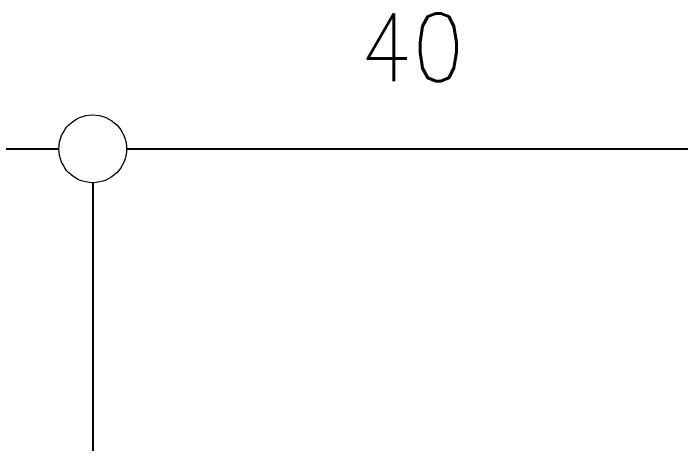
# Model space of a CAD drawing. Header units: inches. Extents: x 47316 to 59086, y 3141 to 11743.
# Drawn here: x 51461.96 to 51511.23, y 3651.46 to 3683.22 of the extents above; entities that cross this region are included whole.
import ezdxf

# ---------------------------------------------------------------- set-up
doc = ezdxf.new("R2010")
doc.units = ezdxf.units.IN
doc.header["$MEASUREMENT"] = 0
doc.styles.get("Standard").update_dxf_attribs({"font": ''})
doc.styles.get('Standard').set_extended_font_data('SimSun')
doc.linetypes.add('_VH_FELT_TAPE', pattern='A,0.4,-0.7,["FELT",Standard,S=0.3,R=0,X=-0.5,Y=-0.15],-0.7', length=1.8)

msp = doc.modelspace()

# ---------------------------------------------------------------- linework, layer by layer
at = {"color": 0, "linetype": '_VH_FELT_TAPE', "lineweight": -3, "ltscale": 5}
for p, q in [((51444.883, 3673.222), (51465.326, 3673.222)), ((51470.326, 3673.222), (51512.058, 3673.222)), ((51467.826, 3670.722), (51467.826, 3622.821))]:
    msp.add_line(p, q, dxfattribs=at)
at = {"color": 0, "linetype": 'Continuous', "lineweight": 15}
msp.add_circle((51467.826, 3673.222), 2.5, dxfattribs=at)

# ---------------------------------------------------------------- texts
at = {"color": 7, "linetype": '_VH_FELT_TAPE', "lineweight": 18, "ltscale": 5, "insert": (51487.549, 3683.222), "char_height": 5, "width": 8.57143, "attachment_point": 1}
msp.add_mtext('\\Fromans.shx;\\W0.9000000000;\\T1.0000000000;\\o\\l40', dxfattribs=at)

doc.saveas('drawing.dxf')
